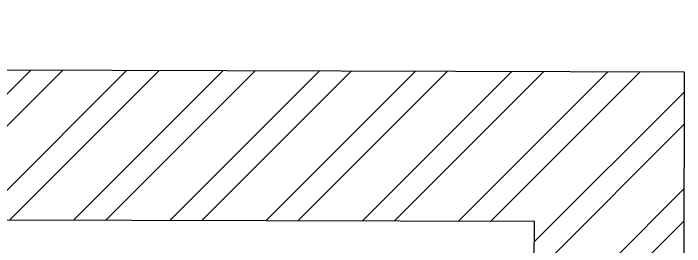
# Model space of a CAD drawing. Header units: millimetres. Extents: x 1938400 to 1950615, y 37176 to 49190.
# Drawn here: x 1949567 to 1950598, y 46411 to 46769 of the extents above; entities that cross this region are included whole.
import ezdxf

# ---------------------------------------------------------------- set-up
doc = ezdxf.new("R2010")
doc.units = ezdxf.units.MM
doc.header["$LTSCALE"] = 40
doc.linetypes.add('CONTINOUS', pattern=[0])
doc.layers.add('A-CARPET AREA', color=3, linetype='CONTINOUS', lineweight=0, true_color=0x0aff0a)
doc.layers.add('A-WALL', color=1, linetype='Continuous')
doc.layers.add('LN-HATCH', color=251, linetype='Continuous', lineweight=0)

# ---------------------------------------------------------------- blocks, each defined once
blk = doc.blocks.new('A$Cbc15f9d8')
at = {"layer": 'LN-HATCH'}
h = blk.add_hatch(dxfattribs=at)
h.set_pattern_fill('ANSI32', color=256, scale=11, angle=180)
h.set_pattern_definition([(225, (-4658256.187308483, -44958.98772636195), (74.08711299882052, -74.08711299882054), []), (225, (-4658305.578738483, -44958.98772636195), (74.08711299882052, -74.08711299882054), [])])
h.paths.add_polyline_path([(-1249.826642777771, 784.1614988286746), (-1250.520678231493, 554.1625459733186), (8628.43434465118, 524.3522144289454), (8616.460724287668, -3443.629720058409), (8846.45967714302, -3444.323755512595), (8846.59284615889, -3394.323932853178), (8859.127332961187, 753.6571318301138)])
h.paths.add_polyline_path([(-1242.361235323362, 3258.150235200184), (-3302.351856553927, 3264.366378836218), (-3309.029684644193, 1051.376454184181), (-3079.030731787905, 1050.682418729528), (-3073.046939152293, 3033.673390525743), (-1473.054223633371, 3028.845317798551), (-1479.650577996857, 842.8552702207817), (-1249.651625141501, 842.1612347665941)])
h.paths.add_polyline_path([(-2280.515988847241, 557.2706177913349), (-2279.646935756318, 845.2693065846105), (-2872.644235945307, 847.058711038786), (-2873.51328903623, 559.0600222455105)])
h.paths.add_polyline_path([(-3321.187375280076, -2977.60520258185), (-3091.188422424719, -2978.299238036503), (-3080.512346606702, 559.6846541546983), (-3310.511299462989, 560.3786896093517)])
h.paths.add_polyline_path([(-3092.57045824267, -3436.297152853688), (-3322.569411098957, -3435.6031173995), (-3332.005275733769, -6562.58888079191), (-3102.006322878413, -6563.282916246098)])
h.paths.add_polyline_path([(-2508.571574180387, -8077.080524593709), (-2507.808135180734, -7824.081676452071), (-3105.805412605405, -7822.27718427044), (-3104.094464333728, -7255.279765708488), (-3334.093417189084, -7254.585730253835), (-3336.567804461346, -8074.581996956956)])
h.paths.add_polyline_path([(2268.127875007689, -7852.493409803253), (2270.710893915966, -6996.497307000332), (1827.71291080676, -6995.160534364288), (1825.129891898483, -7851.156637166742), (1604.130898066796, -7850.489759621327), (1603.409704703837, -8089.488671502214), (2489.40567092225, -8092.16221677477), (2490.12686428614, -7853.163304893882)])
h.paths.add_polyline_path([(8832.376792507244, -8111.302507592016), (8836.857902007177, -6626.29120752553), (8836.800742821768, -6626.290969675989), (8837.008724780753, -6576.309496141154), (8607.009771924466, -6575.615460686503), (8603.162401469424, -7850.609655865584), (6990.169745136984, -7845.742355047844), (6989.385183319448, -8105.741171319619)])
at = {"layer": 'A-WALL'}
for p, q in [((8859.127332961187, 753.6571318301138), (-1249.826642777771, 784.1614988286746)), ((8846.45967714302, -3444.323755512595), (8859.127332961187, 753.6571318301138)), ((8628.43434465118, 524.3522144289454), (-1250.520678231493, 554.1625459733186)), ((8616.460724287668, -3443.629720058409), (8628.43434465118, 524.3522144289454))]:
    blk.add_line(p, q, dxfattribs=at)

msp = doc.modelspace()

# ---------------------------------------------------------------- block references
at = {"layer": 'A-CARPET AREA'}
msp.add_blockref('A$Cbc15f9d8', (1941738.794164159, 45925.31984486948), dxfattribs=at)

doc.saveas('drawing.dxf')
